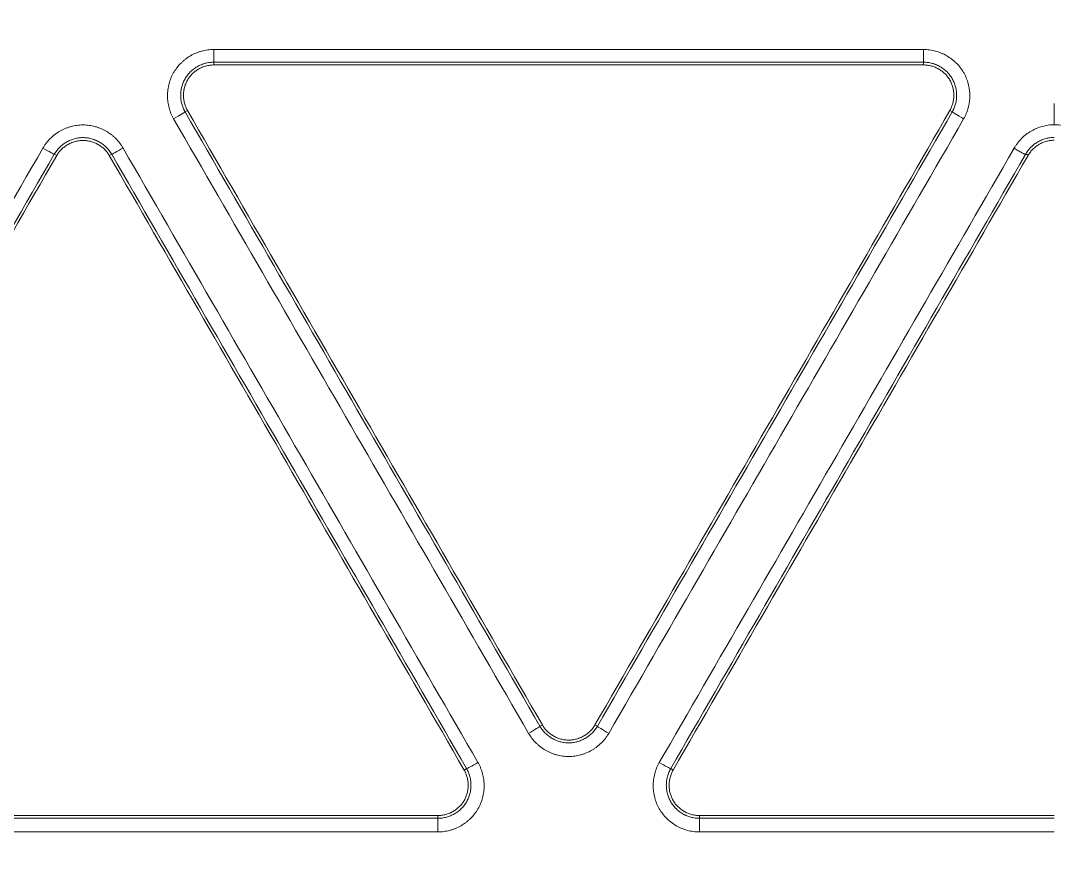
# Model space of a CAD drawing. Header units: inches. Extents: x 405346 to 489838, y -25612 to 14934.
# Drawn here: x 467207.03 to 467244.27, y 4109.32 to 4139.55 of the extents above; entities that cross this region are included whole.
import ezdxf

# ---------------------------------------------------------------- set-up
doc = ezdxf.new("R2010")
doc.units = ezdxf.units.IN
doc.header["$LTSCALE"] = 200
doc.header["$MEASUREMENT"] = 0
doc.layers.add('SS-EQ', color=2, linetype='Continuous', lineweight=20)

# ---------------------------------------------------------------- blocks, each defined once
blk = doc.blocks.new('4way무풍')
at = {"layer": 'SS-EQ'}
for p, q in [((-30.286, -183.374), (-30.286, -183.474)), ((-4.711, -183.474), (-4.711, -183.374)), ((-31.233, -185.116), (-31.32, -185.166)), ((-3.677, -185.166), (-3.763, -185.116)), ((-35.944, -186.741), (-36.031, -186.691)), ((-33.962, -186.691), (-34.049, -186.741)), ((-1.029, -186.682), (-1.039, -186.699)), ((-18.532, -207.314), (-18.446, -207.264)), ((-16.551, -207.264), (-16.464, -207.314)), ((-21.262, -208.89), (-21.175, -208.84)), ((-13.822, -208.84), (-13.735, -208.89)), ((-22.209, -210.63), (-22.209, -210.531)), ((-12.787, -210.531), (-12.787, -210.63))]:
    blk.add_line(p, q, dxfattribs=at)
for centre, major_axis, ratio, start_param, end_param in [((-30.286, -182.9), (0, -0.474), 0.001683, 4.745261, 6.248279), ((-4.711, -182.9), (0, -0.474), 0.00027, 4.74553, 6.248279), ((-31.73, -185.402), (0.41, 0.237), 0.027965, 4.694265, 6.248265), ((-3.267, -185.402), (0.41, -0.237), 0.029173, 3.176514, 4.729007), ((-36.441, -186.454), (-0.41, 0.237), 0.029876, 1.585783, 3.10667), ((-33.552, -186.454), (-0.41, -0.237), 0.028055, 0.03492, 1.552528), ((-18.943, -207.55), (-0.41, -0.237), 0.032271, 1.551202, 3.106668), ((-16.054, -207.55), (0.41, -0.237), 0.033065, 3.176518, 4.730656), ((-20.765, -208.602), (-0.41, -0.237), 0.03242, 0.034925, 1.551042), ((-14.232, -208.602), (-0.41, 0.237), 0.033227, 1.589262, 3.106667), ((-22.209, -211.104), (0, 0.474), 0.000931, 0.034907, 1.609282), ((-12.787, -211.104), (0, -0.474), 0.000536, 3.176499, 4.750953)]:
    blk.add_ellipse(centre, major_axis=major_axis, ratio=ratio, start_param=start_param, end_param=end_param, dxfattribs=at)
for points, knots in [([(-0.032, -346.294), (-6.969, -346.294), (-13.906, -346.294), (-27.78, -346.294), (-34.717, -346.294), (-55.528, -346.294), (-69.403, -346.294), (-97.151, -346.294), (-111.025, -346.294), (-138.774, -346.294), (-152.648, -346.294), (-180.396, -346.294), (-194.27, -346.294), (-215.082, -346.294), (-222.019, -346.294), (-235.893, -346.294), (-242.83, -346.294), (-253.236, -346.294), (-256.704, -346.293), (-263.641, -346.293), (-267.11, -346.294), (-272.313, -346.294), (-274.047, -346.294), (-276.648, -346.294), (-277.515, -346.294), (-279.25, -346.294), (-280.117, -346.293), (-281.418, -346.293), (-281.851, -346.293), (-282.718, -346.293), (-283.152, -346.293), (-283.802, -346.293), (-284.019, -346.294), (-284.453, -346.294), (-284.669, -346.294), (-285.103, -346.294), (-285.32, -346.293), (-285.753, -346.291), (-285.97, -346.288), (-286.62, -346.277), (-287.053, -346.265), (-287.92, -346.232), (-288.353, -346.21), (-289.653, -346.133), (-290.519, -346.062), (-291.817, -345.929), (-292.25, -345.88), (-292.899, -345.799), (-293.116, -345.771), (-293.548, -345.713), (-294.627, -345.561), (-295.697, -345.382), (-298.249, -344.898), (-299.929, -344.504), (-302.417, -343.81), (-304.065, -343.313), (-305.692, -342.746), (-308.116, -341.843), (-309.711, -341.172), (-311.481, -340.336), (-311.677, -340.242), (-312.069, -340.051), (-312.265, -339.955), (-312.85, -339.663), (-313.238, -339.464), (-314.393, -338.857), (-315.91, -338.018), (-317.384, -337.119), (-318.837, -336.19), (-319.553, -335.711), (-320.962, -334.724), (-322.351, -333.708), (-324.369, -332.095), (-326.323, -330.394), (-327.582, -329.2), (-328.355, -328.435), (-328.586, -328.204), (-328.815, -327.971), (-328.968, -327.815), (-329.044, -327.737), (-329.423, -327.345), (-329.723, -327.029), (-330.61, -326.073), (-331.762, -324.777), (-333.398, -322.77), (-334.43, -321.391), (-335.932, -319.291), (-336.873, -317.851), (-338.196, -315.627), (-339.047, -314.124), (-339.838, -312.58), (-340.313, -311.601), (-340.454, -311.306), (-340.593, -311.01), (-340.685, -310.813), (-340.731, -310.713), (-340.958, -310.218), (-341.135, -309.821), (-341.654, -308.624), (-342.309, -307.019), (-343.186, -304.583), (-343.7, -302.939), (-344.419, -300.46), (-344.828, -298.788), (-345.336, -296.251), (-345.487, -295.401), (-345.755, -293.691), (-345.871, -292.831), (-345.994, -291.749), (-346.017, -291.533), (-346.062, -291.099), (-346.083, -290.882), (-346.143, -290.23), (-346.178, -289.796), (-346.239, -288.927), (-346.265, -288.493), (-346.307, -287.624), (-346.324, -287.19), (-346.342, -286.538), (-346.347, -286.321), (-346.354, -285.886), (-346.356, -285.669), (-346.359, -285.235), (-346.359, -285.017), (-346.359, -284.583), (-346.359, -284.366), (-346.358, -283.714), (-346.358, -283.28), (-346.358, -282.411), (-346.358, -281.976), (-346.358, -280.673), (-346.358, -279.804), (-346.359, -278.066), (-346.359, -277.197), (-346.359, -274.59), (-346.359, -272.852), (-346.358, -264.163), (-346.358, -257.211), (-346.359, -236.356), (-346.359, -222.453), (-346.359, -194.646), (-346.359, -180.743), (-346.359, -152.936), (-346.359, -139.033), (-346.359, -111.226), (-346.359, -69.517), (-346.359, -27.807), (-346.359, 0)], [0, 0, 0, 0, 0.03125, 0.03125, 0.0625, 0.0625, 0.125, 0.125, 0.1875, 0.1875, 0.25, 0.25, 0.3125, 0.3125, 0.34375, 0.34375, 0.375, 0.375, 0.390625, 0.390625, 0.40625, 0.40625, 0.414063, 0.414063, 0.417969, 0.417969, 0.421875, 0.421875, 0.423828, 0.423828, 0.425781, 0.425781, 0.426758, 0.426758, 0.427734, 0.427734, 0.428711, 0.428711, 0.429688, 0.429688, 0.431641, 0.431641, 0.433594, 0.433594, 0.4375, 0.4375, 0.439453, 0.439453, 0.44043, 0.44043, 0.441406, 0.445313, 0.445313, 0.453125, 0.453125, 0.457031, 0.460938, 0.460938, 0.46875, 0.46875, 0.469727, 0.469727, 0.470703, 0.470703, 0.472656, 0.472656, 0.476563, 0.480469, 0.480469, 0.484375, 0.484375, 0.488281, 0.492188, 0.496094, 0.5, 0.5, 0.500977, 0.501465, 0.501465, 0.501953, 0.501953, 0.503906, 0.503906, 0.507813, 0.511719, 0.515625, 0.515625, 0.523438, 0.523438, 0.527344, 0.53125, 0.53125, 0.532227, 0.532715, 0.532715, 0.533203, 0.533203, 0.535156, 0.535156, 0.539063, 0.542969, 0.546875, 0.546875, 0.554688, 0.554688, 0.558594, 0.558594, 0.5625, 0.5625, 0.563477, 0.563477, 0.564453, 0.564453, 0.566406, 0.566406, 0.568359, 0.568359, 0.570313, 0.570313, 0.571289, 0.571289, 0.572266, 0.572266, 0.573242, 0.573242, 0.574219, 0.574219, 0.576172, 0.576172, 0.578125, 0.578125, 0.582031, 0.582031, 0.585938, 0.585938, 0.59375, 0.59375, 0.625, 0.625, 0.6875, 0.6875, 0.75, 0.75, 0.8125, 0.8125, 0.875, 1, 1, 1, 1]), ([(-345.164, 0), (-345.164, -27.72), (-345.163, -69.3), (-345.162, -110.879), (-345.161, -138.599), (-345.16, -152.459), (-345.158, -180.179), (-345.157, -194.038), (-345.154, -221.758), (-345.152, -235.618), (-345.147, -256.408), (-345.146, -263.338), (-345.145, -272), (-345.144, -273.733), (-345.144, -276.331), (-345.144, -277.198), (-345.143, -278.93), (-345.142, -279.796), (-345.142, -281.096), (-345.141, -281.529), (-345.141, -282.395), (-345.141, -282.828), (-345.141, -283.694), (-345.141, -284.128), (-345.14, -284.777), (-345.139, -284.994), (-345.136, -285.427), (-345.134, -285.643), (-345.124, -286.293), (-345.113, -286.726), (-345.08, -287.592), (-345.06, -288.025), (-345.009, -288.891), (-344.978, -289.324), (-344.926, -289.973), (-344.898, -290.298), (-344.868, -290.623), (-344.847, -290.839), (-344.836, -290.947), (-344.736, -291.92), (-344.629, -292.78), (-344.379, -294.49), (-344.236, -295.341), (-343.754, -297.876), (-343.361, -299.547), (-342.665, -302.025), (-342.166, -303.667), (-341.312, -306.101), (-340.67, -307.704), (-340.162, -308.899), (-339.901, -309.494), (-339.629, -310.087), (-339.446, -310.481), (-339.353, -310.678), (-338.885, -311.657), (-338.495, -312.43), (-337.684, -313.955), (-337.263, -314.706), (-336.391, -316.189), (-335.94, -316.919), (-335.007, -318.36), (-334.525, -319.069), (-333.532, -320.468), (-332.508, -321.846), (-330.881, -323.85), (-329.735, -325.144), (-328.853, -326.098), (-328.555, -326.413), (-328.177, -326.804), (-328.101, -326.882), (-327.949, -327.038), (-327.721, -327.27), (-327.491, -327.501), (-326.721, -328.264), (-325.466, -329.454), (-323.518, -331.15), (-321.504, -332.756), (-320.119, -333.767), (-318.711, -334.749), (-317.997, -335.224), (-316.546, -336.146), (-315.81, -336.593), (-314.315, -337.455), (-313.557, -337.871), (-312.595, -338.371), (-312.305, -338.52), (-312.014, -338.667), (-311.819, -338.764), (-311.722, -338.813), (-311.235, -339.053), (-310.844, -339.241), (-309.666, -339.791), (-308.875, -340.139), (-307.283, -340.8), (-305.68, -341.425), (-303.244, -342.258), (-301.598, -342.743), (-299.114, -343.417), (-297.436, -343.797), (-294.888, -344.259), (-294.033, -344.395), (-292.957, -344.543), (-292.742, -344.571), (-292.31, -344.625), (-291.663, -344.704), (-291.015, -344.771), (-289.72, -344.892), (-288.856, -344.954), (-287.56, -345.019), (-287.128, -345.036), (-286.48, -345.054), (-286.264, -345.059), (-285.831, -345.067), (-285.615, -345.069), (-285.183, -345.073), (-284.967, -345.074), (-284.534, -345.075), (-284.318, -345.075), (-283.67, -345.076), (-283.237, -345.076), (-282.589, -345.076), (-282.373, -345.076), (-281.94, -345.076), (-281.724, -345.076), (-281.075, -345.076), (-280.643, -345.077), (-279.346, -345.077), (-278.481, -345.078), (-276.752, -345.079), (-275.887, -345.079), (-273.293, -345.079), (-271.563, -345.08), (-262.916, -345.081), (-255.998, -345.082), (-242.162, -345.085), (-235.244, -345.086), (-221.408, -345.089), (-214.49, -345.09), (-193.736, -345.092), (-179.9, -345.094), (-152.228, -345.096), (-138.392, -345.096), (-110.72, -345.097), (-96.884, -345.098), (-69.212, -345.098), (-55.376, -345.099), (-34.622, -345.099), (-27.704, -345.099), (-13.868, -345.099), (-6.95, -345.099), (-0.032, -345.099)], [0, 0, 0, 0, 0.125, 0.1875, 0.1875, 0.25, 0.25, 0.3125, 0.3125, 0.375, 0.375, 0.40625, 0.40625, 0.414063, 0.414063, 0.417969, 0.417969, 0.421875, 0.421875, 0.423828, 0.423828, 0.425781, 0.425781, 0.427734, 0.427734, 0.428711, 0.428711, 0.429688, 0.429688, 0.431641, 0.431641, 0.433594, 0.433594, 0.435547, 0.435547, 0.436523, 0.437012, 0.437012, 0.4375, 0.4375, 0.441406, 0.441406, 0.445313, 0.445313, 0.453125, 0.453125, 0.457031, 0.460938, 0.464844, 0.464844, 0.466797, 0.467773, 0.467773, 0.46875, 0.46875, 0.472656, 0.472656, 0.476563, 0.476563, 0.480469, 0.480469, 0.484375, 0.484375, 0.488281, 0.492188, 0.496094, 0.496094, 0.498047, 0.498047, 0.498535, 0.498535, 0.499023, 0.5, 0.5, 0.503906, 0.507813, 0.511719, 0.515625, 0.515625, 0.519531, 0.519531, 0.523438, 0.523438, 0.527344, 0.527344, 0.52832, 0.528809, 0.528809, 0.529297, 0.529297, 0.53125, 0.53125, 0.535156, 0.535156, 0.539063, 0.542969, 0.546875, 0.546875, 0.554688, 0.554688, 0.558594, 0.558594, 0.55957, 0.55957, 0.560547, 0.5625, 0.5625, 0.566406, 0.566406, 0.568359, 0.568359, 0.569336, 0.569336, 0.570313, 0.570313, 0.571289, 0.571289, 0.572266, 0.572266, 0.574219, 0.574219, 0.575195, 0.575195, 0.576172, 0.576172, 0.578125, 0.578125, 0.582031, 0.582031, 0.585938, 0.585938, 0.59375, 0.59375, 0.625, 0.625, 0.65625, 0.65625, 0.6875, 0.6875, 0.75, 0.75, 0.8125, 0.8125, 0.875, 0.875, 0.9375, 0.9375, 0.96875, 0.96875, 1, 1, 1, 1]), ([(-31.731, -185.418), (-31.749, -185.386), (-31.766, -185.353), (-31.799, -185.288), (-31.814, -185.254), (-31.855, -185.153), (-31.901, -185.016), (-31.929, -184.874), (-31.94, -184.783), (-31.942, -184.765), (-31.946, -184.728), (-31.95, -184.674), (-31.952, -184.619), (-31.952, -184.51), (-31.947, -184.438), (-31.933, -184.33), (-31.927, -184.294), (-31.917, -184.24), (-31.913, -184.222), (-31.905, -184.187), (-31.9, -184.169), (-31.877, -184.081), (-31.831, -183.943), (-31.767, -183.813), (-31.713, -183.718), (-31.693, -183.687), (-31.652, -183.626), (-31.631, -183.597), (-31.565, -183.511), (-31.517, -183.457), (-31.44, -183.38), (-31.4, -183.343), (-31.358, -183.308), (-31.33, -183.285), (-31.315, -183.273), (-31.242, -183.218), (-31.121, -183.137), (-30.992, -183.073), (-30.908, -183.038), (-30.891, -183.031), (-30.856, -183.018), (-30.839, -183.012), (-30.787, -182.994), (-30.752, -182.983), (-30.647, -182.955), (-30.576, -182.94), (-30.433, -182.921), (-30.36, -182.916), (-30.287, -182.916)], [0, 0, 0, 0, 0.03125, 0.03125, 0.0625, 0.0625, 0.125, 0.1875, 0.1875, 0.203125, 0.203125, 0.21875, 0.25, 0.25, 0.3125, 0.3125, 0.34375, 0.34375, 0.359375, 0.359375, 0.375, 0.375, 0.4375, 0.5, 0.5, 0.53125, 0.53125, 0.5625, 0.5625, 0.625, 0.625, 0.65625, 0.671875, 0.671875, 0.6875, 0.6875, 0.75, 0.8125, 0.8125, 0.828125, 0.828125, 0.84375, 0.84375, 0.875, 0.875, 0.9375, 0.9375, 1, 1, 1, 1]), ([(-30.287, -182.916), (-26.024, -182.916), (-21.761, -182.916), (-15.368, -182.916), (-13.236, -182.916), (-8.974, -182.916), (-6.842, -182.916), (-4.711, -182.916)], [0, 0, 0, 0, 0.5, 0.5, 0.75, 0.75, 1, 1, 1, 1]), ([(-4.711, -182.916), (-4.674, -182.916), (-4.638, -182.917), (-4.564, -182.922), (-4.528, -182.926), (-4.42, -182.941), (-4.278, -182.97), (-4.141, -183.017), (-4.056, -183.052), (-4.04, -183.06), (-4.006, -183.075), (-3.957, -183.098), (-3.909, -183.124), (-3.815, -183.179), (-3.754, -183.219), (-3.668, -183.285), (-3.639, -183.308), (-3.598, -183.344), (-3.584, -183.356), (-3.558, -183.381), (-3.544, -183.394), (-3.48, -183.458), (-3.384, -183.567), (-3.303, -183.687), (-3.248, -183.782), (-3.231, -183.815), (-3.199, -183.88), (-3.184, -183.913), (-3.143, -184.014), (-3.12, -184.082), (-3.092, -184.187), (-3.084, -184.223), (-3.073, -184.277), (-3.07, -184.294), (-3.064, -184.331), (-3.062, -184.349), (-3.05, -184.439), (-3.041, -184.584), (-3.05, -184.729), (-3.062, -184.819), (-3.064, -184.837), (-3.07, -184.873), (-3.074, -184.892), (-3.084, -184.945), (-3.092, -184.981), (-3.12, -185.086), (-3.143, -185.155), (-3.198, -185.289), (-3.23, -185.354), (-3.267, -185.418)], [0, 0, 0, 0, 0.03125, 0.03125, 0.0625, 0.0625, 0.125, 0.1875, 0.1875, 0.203125, 0.203125, 0.21875, 0.25, 0.25, 0.3125, 0.3125, 0.34375, 0.34375, 0.359375, 0.359375, 0.375, 0.375, 0.4375, 0.5, 0.5, 0.53125, 0.53125, 0.5625, 0.5625, 0.625, 0.625, 0.65625, 0.65625, 0.671875, 0.671875, 0.6875, 0.6875, 0.75, 0.8125, 0.8125, 0.828125, 0.828125, 0.84375, 0.84375, 0.875, 0.875, 0.9375, 0.9375, 1, 1, 1, 1]), ([(-30.286, -183.374), (-30.289, -183.374), (-30.292, -183.374), (-30.299, -183.374), (-30.309, -183.374), (-30.332, -183.375), (-30.377, -183.377), (-30.416, -183.381), (-30.493, -183.391), (-30.544, -183.402), (-30.619, -183.422), (-30.644, -183.43), (-30.694, -183.447), (-30.718, -183.457), (-30.79, -183.487), (-30.883, -183.533), (-30.97, -183.591), (-31.022, -183.63), (-31.032, -183.638), (-31.053, -183.655), (-31.083, -183.68), (-31.111, -183.707), (-31.167, -183.762), (-31.201, -183.8), (-31.249, -183.862), (-31.264, -183.883), (-31.293, -183.926), (-31.307, -183.949), (-31.346, -184.017), (-31.369, -184.063), (-31.408, -184.159), (-31.425, -184.208), (-31.444, -184.284), (-31.45, -184.31), (-31.46, -184.361), (-31.464, -184.387), (-31.474, -184.464), (-31.477, -184.516), (-31.477, -184.594), (-31.477, -184.62), (-31.474, -184.659), (-31.473, -184.672), (-31.471, -184.698), (-31.469, -184.711), (-31.461, -184.776), (-31.441, -184.878), (-31.408, -184.976), (-31.379, -185.049), (-31.368, -185.072), (-31.351, -185.108), (-31.345, -185.119), (-31.336, -185.137), (-31.331, -185.146), (-31.326, -185.154), (-31.323, -185.16), (-31.321, -185.163), (-31.32, -185.166)], [0, 0, 0, 0, 0.003906, 0.003906, 0.007813, 0.015625, 0.03125, 0.0625, 0.0625, 0.125, 0.125, 0.15625, 0.15625, 0.1875, 0.1875, 0.25, 0.3125, 0.3125, 0.328125, 0.328125, 0.34375, 0.375, 0.375, 0.4375, 0.4375, 0.46875, 0.46875, 0.5, 0.5, 0.5625, 0.5625, 0.625, 0.625, 0.65625, 0.65625, 0.6875, 0.6875, 0.75, 0.75, 0.78125, 0.78125, 0.796875, 0.796875, 0.8125, 0.8125, 0.875, 0.9375, 0.9375, 0.96875, 0.96875, 0.984375, 0.984375, 0.992188, 0.996094, 0.996094, 1, 1, 1, 1]), ([(-31.233, -185.116), (-31.258, -185.074), (-31.278, -185.031), (-31.314, -184.943), (-31.329, -184.898), (-31.347, -184.829), (-31.353, -184.806), (-31.362, -184.759), (-31.366, -184.735), (-31.375, -184.664), (-31.381, -184.569), (-31.375, -184.474), (-31.367, -184.414), (-31.365, -184.402), (-31.362, -184.379), (-31.355, -184.343), (-31.348, -184.308), (-31.329, -184.24), (-31.315, -184.195), (-31.288, -184.129), (-31.278, -184.107), (-31.257, -184.064), (-31.246, -184.042), (-31.21, -183.98), (-31.157, -183.901), (-31.093, -183.83), (-31.043, -183.78), (-31.025, -183.763), (-30.989, -183.732), (-30.97, -183.717), (-30.913, -183.673), (-30.874, -183.647), (-30.812, -183.611), (-30.78, -183.594), (-30.748, -183.579), (-30.726, -183.569), (-30.715, -183.564), (-30.66, -183.541), (-30.57, -183.51), (-30.477, -183.491), (-30.382, -183.478), (-30.334, -183.474), (-30.286, -183.474)], [0, 0, 0, 0, 0.0625, 0.0625, 0.125, 0.125, 0.15625, 0.15625, 0.1875, 0.1875, 0.25, 0.3125, 0.3125, 0.328125, 0.328125, 0.34375, 0.375, 0.375, 0.4375, 0.4375, 0.46875, 0.46875, 0.5, 0.5, 0.5625, 0.625, 0.625, 0.65625, 0.65625, 0.6875, 0.6875, 0.75, 0.75, 0.78125, 0.796875, 0.796875, 0.8125, 0.8125, 0.875, 0.9375, 0.9375, 1, 1, 1, 1]), ([(-4.711, -183.374), (-6.842, -183.374), (-8.973, -183.374), (-13.236, -183.374), (-15.367, -183.374), (-21.761, -183.374), (-26.023, -183.374), (-30.286, -183.374)], [0, 0, 0, 0, 0.25, 0.25, 0.5, 0.5, 1, 1, 1, 1]), ([(-4.711, -183.474), (-6.842, -183.474), (-8.973, -183.474), (-13.236, -183.474), (-15.367, -183.474), (-21.761, -183.474), (-26.023, -183.474), (-30.286, -183.474)], [0, 0, 0, 0, 0.25, 0.25, 0.5, 0.5, 1, 1, 1, 1]), ([(-3.677, -185.166), (-3.675, -185.163), (-3.674, -185.16), (-3.67, -185.154), (-3.666, -185.146), (-3.655, -185.125), (-3.634, -185.085), (-3.618, -185.049), (-3.589, -184.977), (-3.572, -184.928), (-3.552, -184.853), (-3.546, -184.827), (-3.536, -184.776), (-3.532, -184.75), (-3.522, -184.672), (-3.516, -184.569), (-3.522, -184.465), (-3.531, -184.4), (-3.532, -184.387), (-3.537, -184.361), (-3.543, -184.323), (-3.552, -184.285), (-3.572, -184.209), (-3.588, -184.16), (-3.617, -184.088), (-3.628, -184.065), (-3.651, -184.018), (-3.663, -183.994), (-3.702, -183.926), (-3.731, -183.883), (-3.795, -183.801), (-3.829, -183.762), (-3.885, -183.707), (-3.904, -183.689), (-3.944, -183.655), (-3.964, -183.639), (-4.026, -183.591), (-4.069, -183.563), (-4.137, -183.524), (-4.171, -183.505), (-4.206, -183.488), (-4.23, -183.477), (-4.242, -183.472), (-4.303, -183.447), (-4.401, -183.413), (-4.503, -183.392), (-4.58, -183.381), (-4.606, -183.378), (-4.645, -183.376), (-4.658, -183.375), (-4.678, -183.374), (-4.688, -183.374), (-4.698, -183.374), (-4.704, -183.374), (-4.708, -183.374), (-4.711, -183.374)], [0, 0, 0, 0, 0.003906, 0.003906, 0.007813, 0.015625, 0.03125, 0.0625, 0.0625, 0.125, 0.125, 0.15625, 0.15625, 0.1875, 0.1875, 0.25, 0.3125, 0.3125, 0.328125, 0.328125, 0.34375, 0.375, 0.375, 0.4375, 0.4375, 0.46875, 0.46875, 0.5, 0.5, 0.5625, 0.5625, 0.625, 0.625, 0.65625, 0.65625, 0.6875, 0.6875, 0.75, 0.75, 0.78125, 0.796875, 0.796875, 0.8125, 0.8125, 0.875, 0.9375, 0.9375, 0.96875, 0.96875, 0.984375, 0.984375, 0.992188, 0.996094, 0.996094, 1, 1, 1, 1]), ([(-4.711, -183.474), (-4.663, -183.474), (-4.615, -183.478), (-4.521, -183.491), (-4.475, -183.5), (-4.406, -183.519), (-4.383, -183.526), (-4.337, -183.542), (-4.315, -183.55), (-4.249, -183.578), (-4.164, -183.62), (-4.084, -183.673), (-4.036, -183.71), (-4.027, -183.717), (-4.008, -183.732), (-3.981, -183.755), (-3.955, -183.779), (-3.904, -183.83), (-3.872, -183.865), (-3.829, -183.921), (-3.815, -183.941), (-3.788, -183.98), (-3.775, -184.001), (-3.739, -184.063), (-3.697, -184.149), (-3.667, -184.239), (-3.649, -184.308), (-3.644, -184.332), (-3.635, -184.379), (-3.631, -184.402), (-3.622, -184.473), (-3.619, -184.521), (-3.619, -184.592), (-3.619, -184.616), (-3.622, -184.664), (-3.625, -184.688), (-3.634, -184.759), (-3.652, -184.852), (-3.682, -184.942), (-3.718, -185.031), (-3.739, -185.074), (-3.763, -185.116)], [0, 0, 0, 0, 0.0625, 0.0625, 0.125, 0.125, 0.15625, 0.15625, 0.1875, 0.1875, 0.25, 0.3125, 0.3125, 0.328125, 0.328125, 0.34375, 0.375, 0.375, 0.4375, 0.4375, 0.46875, 0.46875, 0.5, 0.5, 0.5625, 0.625, 0.625, 0.65625, 0.65625, 0.6875, 0.6875, 0.75, 0.75, 0.78125, 0.78125, 0.8125, 0.8125, 0.875, 0.9375, 0.9375, 1, 1, 1, 1]), ([(-18.943, -207.568), (-21.074, -203.877), (-23.205, -200.185), (-27.468, -192.801), (-29.599, -189.11), (-31.731, -185.418)], [0, 0, 0, 0, 0.5, 0.5, 1, 1, 1, 1]), ([(-31.32, -185.166), (-29.188, -188.857), (-27.057, -192.549), (-22.795, -199.931), (-20.663, -203.623), (-18.532, -207.314)], [0, 0, 0, 0, 0.5, 0.5, 1, 1, 1, 1]), ([(-31.233, -185.116), (-29.102, -188.807), (-26.971, -192.499), (-22.708, -199.882), (-20.577, -203.573), (-18.446, -207.264)], [0, 0, 0, 0, 0.5, 0.5, 1, 1, 1, 1]), ([(-36.442, -186.47), (-36.424, -186.438), (-36.404, -186.407), (-36.363, -186.346), (-36.342, -186.316), (-36.275, -186.23), (-36.179, -186.122), (-36.07, -186.027), (-35.997, -185.971), (-35.982, -185.96), (-35.952, -185.939), (-35.907, -185.908), (-35.861, -185.879), (-35.767, -185.825), (-35.702, -185.793), (-35.601, -185.751), (-35.567, -185.738), (-35.515, -185.72), (-35.498, -185.714), (-35.463, -185.704), (-35.445, -185.699), (-35.357, -185.675), (-35.215, -185.646), (-35.07, -185.636), (-34.961, -185.636), (-34.924, -185.637), (-34.851, -185.642), (-34.815, -185.646), (-34.707, -185.66), (-34.636, -185.675), (-34.532, -185.703), (-34.497, -185.714), (-34.445, -185.732), (-34.428, -185.738), (-34.394, -185.751), (-34.377, -185.758), (-34.292, -185.793), (-34.162, -185.858), (-34.041, -185.938), (-33.969, -185.993), (-33.955, -186.004), (-33.926, -186.028), (-33.912, -186.039), (-33.871, -186.075), (-33.844, -186.1), (-33.767, -186.177), (-33.719, -186.231), (-33.631, -186.346), (-33.59, -186.406), (-33.553, -186.47)], [0, 0, 0, 0, 0.03125, 0.03125, 0.0625, 0.0625, 0.125, 0.1875, 0.1875, 0.203125, 0.203125, 0.21875, 0.25, 0.25, 0.3125, 0.3125, 0.34375, 0.34375, 0.359375, 0.359375, 0.375, 0.375, 0.4375, 0.5, 0.5, 0.53125, 0.53125, 0.5625, 0.5625, 0.625, 0.625, 0.65625, 0.65625, 0.671875, 0.671875, 0.6875, 0.6875, 0.75, 0.8125, 0.8125, 0.828125, 0.828125, 0.84375, 0.84375, 0.875, 0.875, 0.9375, 0.9375, 1, 1, 1, 1]), ([(-1.449, -186.478), (-1.444, -186.47), (-1.44, -186.462), (-1.43, -186.446), (-1.416, -186.422), (-1.382, -186.368), (-1.35, -186.323), (-1.284, -186.236), (-1.237, -186.18), (-1.16, -186.102), (-1.133, -186.077), (-1.078, -186.028), (-1.049, -186.004), (-0.963, -185.937), (-0.902, -185.896), (-0.808, -185.84), (-0.776, -185.823), (-0.71, -185.79), (-0.677, -185.774), (-0.574, -185.731), (-0.505, -185.707), (-0.365, -185.669), (-0.293, -185.654), (-0.184, -185.639), (-0.148, -185.635), (-0.093, -185.631), (-0.074, -185.63), (-0.046, -185.63), (-0.033, -185.629), (-0.016, -185.629), (-0.009, -185.629), (-0.005, -185.629), (-0.002, -185.629), (0, -185.629)], [0, 0, 0, 0, 0.015625, 0.015625, 0.03125, 0.0625, 0.125, 0.125, 0.25, 0.25, 0.3125, 0.3125, 0.375, 0.375, 0.5, 0.5, 0.5625, 0.5625, 0.625, 0.625, 0.75, 0.75, 0.875, 0.875, 0.9375, 0.9375, 0.96875, 0.96875, 0.984375, 0.992187, 0.996094, 0.996094, 1, 1, 1, 1]), ([(0, -185.629), (0.037, -185.629), (0.074, -185.63), (0.147, -185.635), (0.183, -185.639), (0.292, -185.654), (0.363, -185.668), (0.503, -185.706), (0.572, -185.73), (0.674, -185.773), (0.707, -185.788), (0.773, -185.821), (0.805, -185.838), (0.899, -185.893), (0.959, -185.934), (1.046, -186.001), (1.074, -186.024), (1.129, -186.073), (1.156, -186.098), (1.233, -186.176), (1.281, -186.231), (1.347, -186.318), (1.378, -186.362), (1.413, -186.416), (1.427, -186.44), (1.436, -186.456), (1.441, -186.464), (1.445, -186.472)], [0, 0, 0, 0, 0.0625, 0.0625, 0.125, 0.125, 0.25, 0.25, 0.375, 0.375, 0.4375, 0.4375, 0.5, 0.5, 0.625, 0.625, 0.6875, 0.6875, 0.75, 0.75, 0.875, 0.875, 0.9375, 0.96875, 0.984375, 0.984375, 1, 1, 1, 1]), ([(-33.962, -186.691), (-33.964, -186.688), (-33.966, -186.685), (-33.969, -186.68), (-33.974, -186.671), (-33.986, -186.652), (-34.011, -186.614), (-34.033, -186.582), (-34.081, -186.52), (-34.115, -186.482), (-34.171, -186.427), (-34.19, -186.409), (-34.23, -186.375), (-34.25, -186.358), (-34.312, -186.311), (-34.399, -186.253), (-34.492, -186.207), (-34.552, -186.182), (-34.564, -186.177), (-34.589, -186.167), (-34.626, -186.154), (-34.663, -186.142), (-34.738, -186.122), (-34.789, -186.111), (-34.866, -186.101), (-34.892, -186.098), (-34.944, -186.095), (-34.97, -186.094), (-35.049, -186.094), (-35.101, -186.097), (-35.203, -186.111), (-35.254, -186.122), (-35.33, -186.142), (-35.355, -186.15), (-35.404, -186.167), (-35.429, -186.177), (-35.501, -186.207), (-35.547, -186.23), (-35.615, -186.269), (-35.648, -186.289), (-35.68, -186.312), (-35.702, -186.327), (-35.712, -186.335), (-35.764, -186.374), (-35.843, -186.442), (-35.912, -186.52), (-35.959, -186.581), (-35.975, -186.603), (-35.997, -186.635), (-36.004, -186.646), (-36.014, -186.663), (-36.02, -186.671), (-36.025, -186.68), (-36.028, -186.686), (-36.03, -186.688), (-36.031, -186.691)], [0, 0, 0, 0, 0.003906, 0.003906, 0.007813, 0.015625, 0.03125, 0.0625, 0.0625, 0.125, 0.125, 0.15625, 0.15625, 0.1875, 0.1875, 0.25, 0.3125, 0.3125, 0.328125, 0.328125, 0.34375, 0.375, 0.375, 0.4375, 0.4375, 0.46875, 0.46875, 0.5, 0.5, 0.5625, 0.5625, 0.625, 0.625, 0.65625, 0.65625, 0.6875, 0.6875, 0.75, 0.75, 0.78125, 0.796875, 0.796875, 0.8125, 0.8125, 0.875, 0.9375, 0.9375, 0.96875, 0.96875, 0.984375, 0.984375, 0.992188, 0.996094, 0.996094, 1, 1, 1, 1]), ([(-35.944, -186.741), (-35.92, -186.7), (-35.894, -186.66), (-35.836, -186.585), (-35.804, -186.55), (-35.753, -186.499), (-35.736, -186.483), (-35.699, -186.452), (-35.681, -186.436), (-35.624, -186.393), (-35.544, -186.34), (-35.459, -186.298), (-35.404, -186.275), (-35.393, -186.27), (-35.37, -186.262), (-35.336, -186.25), (-35.302, -186.239), (-35.234, -186.22), (-35.187, -186.211), (-35.116, -186.201), (-35.093, -186.198), (-35.045, -186.195), (-35.021, -186.194), (-34.949, -186.194), (-34.854, -186.201), (-34.761, -186.22), (-34.692, -186.239), (-34.669, -186.246), (-34.623, -186.261), (-34.601, -186.27), (-34.535, -186.298), (-34.492, -186.319), (-34.43, -186.354), (-34.41, -186.367), (-34.37, -186.393), (-34.351, -186.407), (-34.293, -186.451), (-34.222, -186.513), (-34.159, -186.584), (-34.1, -186.66), (-34.073, -186.7), (-34.049, -186.741)], [0, 0, 0, 0, 0.0625, 0.0625, 0.125, 0.125, 0.15625, 0.15625, 0.1875, 0.1875, 0.25, 0.3125, 0.3125, 0.328125, 0.328125, 0.34375, 0.375, 0.375, 0.4375, 0.4375, 0.46875, 0.46875, 0.5, 0.5, 0.5625, 0.625, 0.625, 0.65625, 0.65625, 0.6875, 0.6875, 0.75, 0.75, 0.78125, 0.78125, 0.8125, 0.8125, 0.875, 0.9375, 0.9375, 1, 1, 1, 1]), ([(0, -186.087), (-0.026, -186.087), (-0.052, -186.087), (-0.104, -186.091), (-0.13, -186.094), (-0.207, -186.104), (-0.308, -186.125), (-0.406, -186.159), (-0.479, -186.189), (-0.502, -186.2), (-0.549, -186.223), (-0.572, -186.235), (-0.639, -186.274), (-0.682, -186.303), (-0.743, -186.35), (-0.763, -186.366), (-0.803, -186.401), (-0.822, -186.419), (-0.877, -186.473), (-0.911, -186.512), (-0.959, -186.574), (-0.981, -186.605), (-1.006, -186.643), (-1.018, -186.663), (-1.023, -186.671), (-1.026, -186.677), (-1.028, -186.68), (-1.029, -186.682)], [0, 0, 0, 0, 0.0625, 0.0625, 0.125, 0.125, 0.25, 0.375, 0.375, 0.4375, 0.4375, 0.5, 0.5, 0.625, 0.625, 0.6875, 0.6875, 0.75, 0.75, 0.875, 0.875, 0.9375, 0.96875, 0.984375, 0.992187, 0.992187, 1, 1, 1, 1]), ([(0, -186.187), (-0.048, -186.187), (-0.095, -186.19), (-0.189, -186.203), (-0.235, -186.212), (-0.304, -186.231), (-0.327, -186.238), (-0.372, -186.254), (-0.395, -186.262), (-0.461, -186.29), (-0.545, -186.332), (-0.624, -186.385), (-0.672, -186.421), (-0.681, -186.429), (-0.7, -186.444), (-0.727, -186.467), (-0.753, -186.491), (-0.803, -186.542), (-0.834, -186.577), (-0.892, -186.652), (-0.919, -186.691), (-0.943, -186.733)], [0, 0, 0, 0, 0.125, 0.125, 0.25, 0.25, 0.3125, 0.3125, 0.375, 0.375, 0.5, 0.625, 0.625, 0.65625, 0.65625, 0.6875, 0.75, 0.75, 0.875, 0.875, 1, 1, 1, 1]), ([(-33.553, -186.47), (-31.422, -190.162), (-29.29, -193.854), (-25.028, -201.237), (-22.897, -204.929), (-20.765, -208.62)], [0, 0, 0, 0, 0.5, 0.5, 1, 1, 1, 1]), ([(-1.449, -186.478), (-1.423, -186.493), (-1.397, -186.508), (-1.346, -186.537), (-1.321, -186.551), (-1.273, -186.578), (-1.249, -186.591), (-1.206, -186.615), (-1.185, -186.626), (-1.147, -186.646), (-1.13, -186.656), (-1.1, -186.671), (-1.087, -186.678), (-1.065, -186.689), (-1.056, -186.693), (-1.044, -186.698), (-1.04, -186.699), (-1.039, -186.699)], [0, 0, 0, 0, 0.125, 0.125, 0.25, 0.25, 0.375, 0.375, 0.5, 0.5, 0.625, 0.625, 0.75, 0.75, 0.875, 0.875, 1, 1, 1, 1]), ([(-21.262, -208.89), (-23.393, -205.199), (-25.524, -201.507), (-29.786, -194.125), (-31.918, -190.433), (-34.049, -186.741)], [0, 0, 0, 0, 0.5, 0.5, 1, 1, 1, 1]), ([(-21.175, -208.84), (-23.306, -205.148), (-25.437, -201.457), (-29.7, -194.074), (-31.831, -190.383), (-33.962, -186.691)], [0, 0, 0, 0, 0.5, 0.5, 1, 1, 1, 1]), ([(-0.943, -186.733), (-0.943, -186.731), (-0.945, -186.729), (-0.947, -186.726), (-0.95, -186.723), (-0.953, -186.72), (-0.955, -186.717), (-0.958, -186.715), (-0.961, -186.712), (-0.964, -186.71), (-0.968, -186.708), (-0.971, -186.707), (-0.975, -186.705), (-0.978, -186.704), (-0.982, -186.703), (-0.986, -186.702), (-0.99, -186.701), (-0.994, -186.701), (-0.998, -186.701), (-1.003, -186.7), (-1.008, -186.7), (-1.013, -186.7), (-1.018, -186.7), (-1.024, -186.7), (-1.029, -186.7), (-1.034, -186.699), (-1.037, -186.699), (-1.039, -186.699)], [0, 0, 0, 0, 0.037555, 0.075106, 0.112653, 0.150197, 0.187738, 0.225276, 0.262811, 0.300344, 0.337874, 0.375401, 0.412926, 0.45045, 0.487972, 0.525492, 0.56301, 0.600528, 0.638044, 0.683289, 0.728533, 0.773778, 0.819022, 0.864267, 0.909511, 0.954756, 1, 1, 1, 1]), ([(-18.532, -207.314), (-18.531, -207.317), (-18.529, -207.32), (-18.526, -207.325), (-18.521, -207.334), (-18.509, -207.353), (-18.484, -207.391), (-18.461, -207.423), (-18.413, -207.484), (-18.379, -207.523), (-18.324, -207.578), (-18.305, -207.596), (-18.265, -207.63), (-18.245, -207.647), (-18.182, -207.694), (-18.096, -207.751), (-18.003, -207.797), (-17.943, -207.823), (-17.93, -207.828), (-17.906, -207.837), (-17.869, -207.85), (-17.832, -207.862), (-17.757, -207.882), (-17.706, -207.893), (-17.629, -207.903), (-17.603, -207.906), (-17.551, -207.91), (-17.525, -207.911), (-17.446, -207.911), (-17.394, -207.907), (-17.292, -207.893), (-17.241, -207.883), (-17.165, -207.862), (-17.14, -207.854), (-17.091, -207.837), (-17.067, -207.828), (-16.995, -207.798), (-16.948, -207.775), (-16.881, -207.736), (-16.848, -207.715), (-16.815, -207.693), (-16.794, -207.678), (-16.783, -207.67), (-16.731, -207.63), (-16.653, -207.562), (-16.584, -207.485), (-16.536, -207.424), (-16.521, -207.402), (-16.499, -207.37), (-16.492, -207.359), (-16.481, -207.342), (-16.476, -207.334), (-16.471, -207.325), (-16.468, -207.32), (-16.466, -207.317), (-16.464, -207.314)], [0, 0, 0, 0, 0.003906, 0.003906, 0.007812, 0.015625, 0.03125, 0.0625, 0.0625, 0.125, 0.125, 0.15625, 0.15625, 0.1875, 0.1875, 0.25, 0.3125, 0.3125, 0.328125, 0.328125, 0.34375, 0.375, 0.375, 0.4375, 0.4375, 0.46875, 0.46875, 0.5, 0.5, 0.5625, 0.5625, 0.625, 0.625, 0.65625, 0.65625, 0.6875, 0.6875, 0.75, 0.75, 0.78125, 0.796875, 0.796875, 0.8125, 0.8125, 0.875, 0.9375, 0.9375, 0.96875, 0.96875, 0.984375, 0.984375, 0.992188, 0.996094, 0.996094, 1, 1, 1, 1]), ([(-16.551, -207.264), (-16.575, -207.306), (-16.601, -207.345), (-16.66, -207.421), (-16.691, -207.456), (-16.742, -207.506), (-16.759, -207.523), (-16.796, -207.554), (-16.814, -207.569), (-16.871, -207.613), (-16.951, -207.665), (-17.036, -207.708), (-17.091, -207.731), (-17.103, -207.735), (-17.125, -207.744), (-17.159, -207.756), (-17.193, -207.767), (-17.262, -207.786), (-17.308, -207.795), (-17.379, -207.805), (-17.402, -207.807), (-17.45, -207.811), (-17.474, -207.811), (-17.546, -207.811), (-17.641, -207.805), (-17.734, -207.786), (-17.804, -207.767), (-17.827, -207.76), (-17.872, -207.744), (-17.894, -207.736), (-17.96, -207.708), (-18.003, -207.687), (-18.065, -207.651), (-18.085, -207.639), (-18.125, -207.612), (-18.144, -207.598), (-18.202, -207.555), (-18.274, -207.492), (-18.337, -207.421), (-18.395, -207.346), (-18.422, -207.306), (-18.446, -207.264)], [0, 0, 0, 0, 0.0625, 0.0625, 0.125, 0.125, 0.15625, 0.15625, 0.1875, 0.1875, 0.25, 0.3125, 0.3125, 0.328125, 0.328125, 0.34375, 0.375, 0.375, 0.4375, 0.4375, 0.46875, 0.46875, 0.5, 0.5, 0.5625, 0.625, 0.625, 0.65625, 0.65625, 0.6875, 0.6875, 0.75, 0.75, 0.78125, 0.78125, 0.8125, 0.8125, 0.875, 0.9375, 0.9375, 1, 1, 1, 1]), ([(-16.054, -207.568), (-16.073, -207.6), (-16.092, -207.631), (-16.133, -207.692), (-16.154, -207.721), (-16.221, -207.808), (-16.317, -207.916), (-16.427, -208.011), (-16.499, -208.067), (-16.514, -208.078), (-16.544, -208.099), (-16.589, -208.13), (-16.635, -208.159), (-16.73, -208.213), (-16.795, -208.245), (-16.895, -208.287), (-16.929, -208.3), (-16.981, -208.318), (-16.999, -208.324), (-17.034, -208.334), (-17.051, -208.339), (-17.139, -208.363), (-17.281, -208.392), (-17.426, -208.402), (-17.535, -208.402), (-17.572, -208.401), (-17.645, -208.396), (-17.681, -208.392), (-17.789, -208.378), (-17.86, -208.363), (-17.965, -208.335), (-18, -208.324), (-18.051, -208.306), (-18.068, -208.3), (-18.103, -208.287), (-18.12, -208.28), (-18.204, -208.245), (-18.334, -208.18), (-18.455, -208.1), (-18.527, -208.045), (-18.542, -208.033), (-18.57, -208.01), (-18.584, -207.999), (-18.625, -207.962), (-18.652, -207.938), (-18.729, -207.861), (-18.777, -207.807), (-18.866, -207.692), (-18.906, -207.632), (-18.943, -207.568)], [0, 0, 0, 0, 0.03125, 0.03125, 0.0625, 0.0625, 0.125, 0.1875, 0.1875, 0.203125, 0.203125, 0.21875, 0.25, 0.25, 0.3125, 0.3125, 0.34375, 0.34375, 0.359375, 0.359375, 0.375, 0.375, 0.4375, 0.5, 0.5, 0.53125, 0.53125, 0.5625, 0.5625, 0.625, 0.625, 0.65625, 0.65625, 0.671875, 0.671875, 0.6875, 0.6875, 0.75, 0.8125, 0.8125, 0.828125, 0.828125, 0.84375, 0.84375, 0.875, 0.875, 0.9375, 0.9375, 1, 1, 1, 1]), ([(-20.765, -208.62), (-20.747, -208.652), (-20.73, -208.684), (-20.698, -208.75), (-20.683, -208.784), (-20.641, -208.885), (-20.596, -209.022), (-20.568, -209.164), (-20.556, -209.255), (-20.554, -209.273), (-20.551, -209.31), (-20.546, -209.364), (-20.545, -209.419), (-20.545, -209.528), (-20.549, -209.6), (-20.563, -209.708), (-20.569, -209.744), (-20.579, -209.798), (-20.583, -209.816), (-20.591, -209.851), (-20.596, -209.869), (-20.619, -209.957), (-20.665, -210.095), (-20.729, -210.225), (-20.784, -210.32), (-20.803, -210.351), (-20.844, -210.412), (-20.865, -210.441), (-20.932, -210.527), (-20.979, -210.581), (-21.057, -210.658), (-21.083, -210.683), (-21.124, -210.718), (-21.138, -210.73), (-21.167, -210.753), (-21.181, -210.765), (-21.254, -210.82), (-21.375, -210.901), (-21.505, -210.965), (-21.589, -211), (-21.606, -211.007), (-21.64, -211.02), (-21.657, -211.026), (-21.709, -211.044), (-21.744, -211.055), (-21.849, -211.083), (-21.92, -211.098), (-22.064, -211.117), (-22.136, -211.122), (-22.21, -211.122)], [0, 0, 0, 0, 0.03125, 0.03125, 0.0625, 0.0625, 0.125, 0.1875, 0.1875, 0.203125, 0.203125, 0.21875, 0.25, 0.25, 0.3125, 0.3125, 0.34375, 0.34375, 0.359375, 0.359375, 0.375, 0.375, 0.4375, 0.5, 0.5, 0.53125, 0.53125, 0.5625, 0.5625, 0.625, 0.625, 0.65625, 0.65625, 0.671875, 0.671875, 0.6875, 0.6875, 0.75, 0.8125, 0.8125, 0.828125, 0.828125, 0.84375, 0.84375, 0.875, 0.875, 0.9375, 0.9375, 1, 1, 1, 1]), ([(-22.209, -210.63), (-22.206, -210.63), (-22.203, -210.63), (-22.196, -210.63), (-22.186, -210.63), (-22.163, -210.63), (-22.118, -210.627), (-22.079, -210.623), (-22.002, -210.613), (-21.951, -210.602), (-21.876, -210.582), (-21.851, -210.574), (-21.801, -210.557), (-21.777, -210.548), (-21.705, -210.517), (-21.612, -210.471), (-21.525, -210.414), (-21.473, -210.374), (-21.463, -210.366), (-21.442, -210.349), (-21.412, -210.324), (-21.384, -210.298), (-21.329, -210.243), (-21.294, -210.204), (-21.246, -210.143), (-21.231, -210.122), (-21.202, -210.078), (-21.188, -210.056), (-21.149, -209.988), (-21.103, -209.895), (-21.071, -209.796), (-21.051, -209.721), (-21.045, -209.695), (-21.035, -209.644), (-21.031, -209.618), (-21.021, -209.541), (-21.018, -209.489), (-21.018, -209.411), (-21.018, -209.385), (-21.021, -209.346), (-21.022, -209.333), (-21.024, -209.307), (-21.026, -209.294), (-21.034, -209.229), (-21.054, -209.127), (-21.086, -209.029), (-21.116, -208.957), (-21.126, -208.933), (-21.144, -208.897), (-21.15, -208.886), (-21.159, -208.868), (-21.164, -208.86), (-21.168, -208.851), (-21.172, -208.845), (-21.173, -208.842), (-21.175, -208.84)], [0, 0, 0, 0, 0.003906, 0.003906, 0.007813, 0.015625, 0.03125, 0.0625, 0.0625, 0.125, 0.125, 0.15625, 0.15625, 0.1875, 0.1875, 0.25, 0.3125, 0.3125, 0.328125, 0.328125, 0.34375, 0.375, 0.375, 0.4375, 0.4375, 0.46875, 0.46875, 0.5, 0.5, 0.5625, 0.625, 0.625, 0.65625, 0.65625, 0.6875, 0.6875, 0.75, 0.75, 0.78125, 0.78125, 0.796875, 0.796875, 0.8125, 0.8125, 0.875, 0.9375, 0.9375, 0.96875, 0.96875, 0.984375, 0.984375, 0.992187, 0.996094, 0.996094, 1, 1, 1, 1]), ([(-21.262, -208.89), (-21.238, -208.931), (-21.217, -208.974), (-21.181, -209.062), (-21.166, -209.107), (-21.148, -209.176), (-21.142, -209.2), (-21.133, -209.247), (-21.129, -209.271), (-21.12, -209.342), (-21.114, -209.437), (-21.12, -209.532), (-21.128, -209.591), (-21.13, -209.603), (-21.133, -209.627), (-21.14, -209.662), (-21.148, -209.697), (-21.166, -209.766), (-21.181, -209.811), (-21.207, -209.877), (-21.217, -209.899), (-21.238, -209.942), (-21.249, -209.963), (-21.285, -210.025), (-21.339, -210.104), (-21.402, -210.176), (-21.453, -210.226), (-21.47, -210.242), (-21.506, -210.274), (-21.525, -210.289), (-21.582, -210.332), (-21.621, -210.359), (-21.683, -210.394), (-21.715, -210.411), (-21.747, -210.427), (-21.769, -210.437), (-21.78, -210.442), (-21.835, -210.465), (-21.925, -210.496), (-22.018, -210.515), (-22.089, -210.525), (-22.113, -210.527), (-22.161, -210.531), (-22.185, -210.531), (-22.209, -210.531)], [0, 0, 0, 0, 0.0625, 0.0625, 0.125, 0.125, 0.15625, 0.15625, 0.1875, 0.1875, 0.25, 0.3125, 0.3125, 0.328125, 0.328125, 0.34375, 0.375, 0.375, 0.4375, 0.4375, 0.46875, 0.46875, 0.5, 0.5, 0.5625, 0.625, 0.625, 0.65625, 0.65625, 0.6875, 0.6875, 0.75, 0.75, 0.78125, 0.796875, 0.796875, 0.8125, 0.8125, 0.875, 0.9375, 0.9375, 0.96875, 0.96875, 1, 1, 1, 1]), ([(-12.788, -211.122), (-12.824, -211.122), (-12.861, -211.121), (-12.934, -211.116), (-12.971, -211.112), (-13.079, -211.098), (-13.221, -211.068), (-13.358, -211.021), (-13.442, -210.986), (-13.459, -210.979), (-13.492, -210.963), (-13.542, -210.94), (-13.59, -210.914), (-13.684, -210.859), (-13.744, -210.819), (-13.831, -210.753), (-13.859, -210.73), (-13.901, -210.694), (-13.914, -210.682), (-13.941, -210.657), (-13.954, -210.644), (-14.019, -210.58), (-14.115, -210.471), (-14.196, -210.351), (-14.251, -210.256), (-14.268, -210.224), (-14.3, -210.158), (-14.315, -210.125), (-14.356, -210.024), (-14.379, -209.956), (-14.407, -209.851), (-14.415, -209.815), (-14.425, -209.762), (-14.428, -209.744), (-14.434, -209.707), (-14.437, -209.689), (-14.449, -209.599), (-14.458, -209.454), (-14.448, -209.309), (-14.437, -209.219), (-14.434, -209.201), (-14.428, -209.165), (-14.425, -209.147), (-14.415, -209.093), (-14.406, -209.057), (-14.379, -208.952), (-14.356, -208.883), (-14.301, -208.749), (-14.269, -208.684), (-14.232, -208.62)], [0, 0, 0, 0, 0.03125, 0.03125, 0.0625, 0.0625, 0.125, 0.1875, 0.1875, 0.203125, 0.203125, 0.21875, 0.25, 0.25, 0.3125, 0.3125, 0.34375, 0.34375, 0.359375, 0.359375, 0.375, 0.375, 0.4375, 0.5, 0.5, 0.53125, 0.53125, 0.5625, 0.5625, 0.625, 0.625, 0.65625, 0.65625, 0.671875, 0.671875, 0.6875, 0.6875, 0.75, 0.8125, 0.8125, 0.828125, 0.828125, 0.84375, 0.84375, 0.875, 0.875, 0.9375, 0.9375, 1, 1, 1, 1]), ([(-13.822, -208.84), (-13.823, -208.842), (-13.825, -208.845), (-13.828, -208.851), (-13.833, -208.86), (-13.844, -208.88), (-13.865, -208.92), (-13.881, -208.956), (-13.91, -209.028), (-13.926, -209.077), (-13.946, -209.152), (-13.952, -209.178), (-13.962, -209.229), (-13.966, -209.255), (-13.976, -209.333), (-13.983, -209.436), (-13.976, -209.54), (-13.968, -209.605), (-13.966, -209.618), (-13.962, -209.643), (-13.955, -209.682), (-13.946, -209.72), (-13.926, -209.795), (-13.91, -209.844), (-13.881, -209.916), (-13.87, -209.94), (-13.847, -209.987), (-13.835, -210.01), (-13.796, -210.078), (-13.767, -210.121), (-13.703, -210.203), (-13.669, -210.242), (-13.622, -210.288), (-13.613, -210.297), (-13.594, -210.315), (-13.584, -210.323), (-13.554, -210.349), (-13.534, -210.366), (-13.472, -210.413), (-13.429, -210.442), (-13.362, -210.481), (-13.327, -210.499), (-13.292, -210.516), (-13.268, -210.527), (-13.256, -210.532), (-13.196, -210.558), (-13.097, -210.591), (-12.996, -210.612), (-12.918, -210.623), (-12.892, -210.626), (-12.853, -210.629), (-12.84, -210.629), (-12.82, -210.63), (-12.81, -210.63), (-12.801, -210.63), (-12.794, -210.63), (-12.791, -210.63), (-12.787, -210.63)], [0, 0, 0, 0, 0.003906, 0.003906, 0.007813, 0.015625, 0.03125, 0.0625, 0.0625, 0.125, 0.125, 0.15625, 0.15625, 0.1875, 0.1875, 0.25, 0.3125, 0.3125, 0.328125, 0.328125, 0.34375, 0.375, 0.375, 0.4375, 0.4375, 0.46875, 0.46875, 0.5, 0.5, 0.5625, 0.5625, 0.625, 0.625, 0.640625, 0.640625, 0.65625, 0.65625, 0.6875, 0.6875, 0.75, 0.75, 0.78125, 0.796875, 0.796875, 0.8125, 0.8125, 0.875, 0.9375, 0.9375, 0.96875, 0.96875, 0.984375, 0.984375, 0.992187, 0.996094, 0.996094, 1, 1, 1, 1]), ([(-12.787, -210.531), (-12.836, -210.531), (-12.883, -210.528), (-12.977, -210.515), (-13.024, -210.506), (-13.093, -210.487), (-13.116, -210.48), (-13.161, -210.464), (-13.184, -210.455), (-13.25, -210.428), (-13.335, -210.385), (-13.414, -210.332), (-13.462, -210.296), (-13.472, -210.289), (-13.49, -210.273), (-13.518, -210.25), (-13.544, -210.226), (-13.594, -210.176), (-13.626, -210.141), (-13.67, -210.084), (-13.684, -210.065), (-13.71, -210.025), (-13.723, -210.005), (-13.759, -209.942), (-13.801, -209.857), (-13.831, -209.767), (-13.849, -209.697), (-13.855, -209.674), (-13.864, -209.627), (-13.867, -209.603), (-13.877, -209.532), (-13.88, -209.485), (-13.88, -209.414), (-13.879, -209.39), (-13.876, -209.342), (-13.874, -209.318), (-13.864, -209.247), (-13.846, -209.153), (-13.816, -209.063), (-13.78, -208.975), (-13.759, -208.931), (-13.735, -208.89)], [0, 0, 0, 0, 0.0625, 0.0625, 0.125, 0.125, 0.15625, 0.15625, 0.1875, 0.1875, 0.25, 0.3125, 0.3125, 0.328125, 0.328125, 0.34375, 0.375, 0.375, 0.4375, 0.4375, 0.46875, 0.46875, 0.5, 0.5, 0.5625, 0.625, 0.625, 0.65625, 0.65625, 0.6875, 0.6875, 0.75, 0.75, 0.78125, 0.78125, 0.8125, 0.8125, 0.875, 0.9375, 0.9375, 1, 1, 1, 1])]:
    blk.add_open_spline(points, degree=3, knots=knots, dxfattribs=at)
for points in [[(0, -184.868), (0, -185.122), (0, -185.375), (0, -185.629)], [(-16.551, -207.264), (-12.288, -199.882), (-8.026, -192.499), (-3.763, -185.116)], [(-16.464, -207.314), (-12.202, -199.932), (-7.94, -192.549), (-3.677, -185.166)], [(-3.267, -185.418), (-7.53, -192.802), (-11.792, -200.185), (-16.054, -207.568)], [(-49.229, -208.62), (-44.967, -201.237), (-40.705, -193.854), (-36.442, -186.47)], [(-14.232, -208.62), (-9.971, -201.24), (-5.71, -193.859), (-1.449, -186.478)], [(-36.031, -186.691), (-40.294, -194.074), (-44.556, -201.457), (-48.819, -208.84)], [(-35.944, -186.741), (-40.207, -194.125), (-44.47, -201.507), (-48.732, -208.89)], [(-1.039, -186.699), (-5.3, -194.08), (-9.561, -201.46), (-13.822, -208.84)], [(-0.943, -186.733), (-5.207, -194.119), (-9.471, -201.505), (-13.735, -208.89)], [(-47.784, -210.531), (-39.259, -210.531), (-30.734, -210.531), (-22.209, -210.531)], [(-47.784, -210.63), (-39.259, -210.63), (-30.734, -210.63), (-22.209, -210.63)], [(-12.787, -210.531), (-8.525, -210.531), (-4.262, -210.531), (0, -210.531)], [(-12.787, -210.63), (-8.525, -210.63), (-4.262, -210.63), (0, -210.63)], [(-22.21, -211.122), (-30.735, -211.122), (-39.26, -211.122), (-47.785, -211.122)], [(0, -211.122), (-4.263, -211.122), (-8.525, -211.122), (-12.788, -211.122)]]:
    blk.add_open_spline(points, degree=3, dxfattribs=at)

msp = doc.modelspace()

# ---------------------------------------------------------------- block references
msp.add_blockref('4way무풍', (467244.268, 4321.426))

doc.saveas('drawing.dxf')
